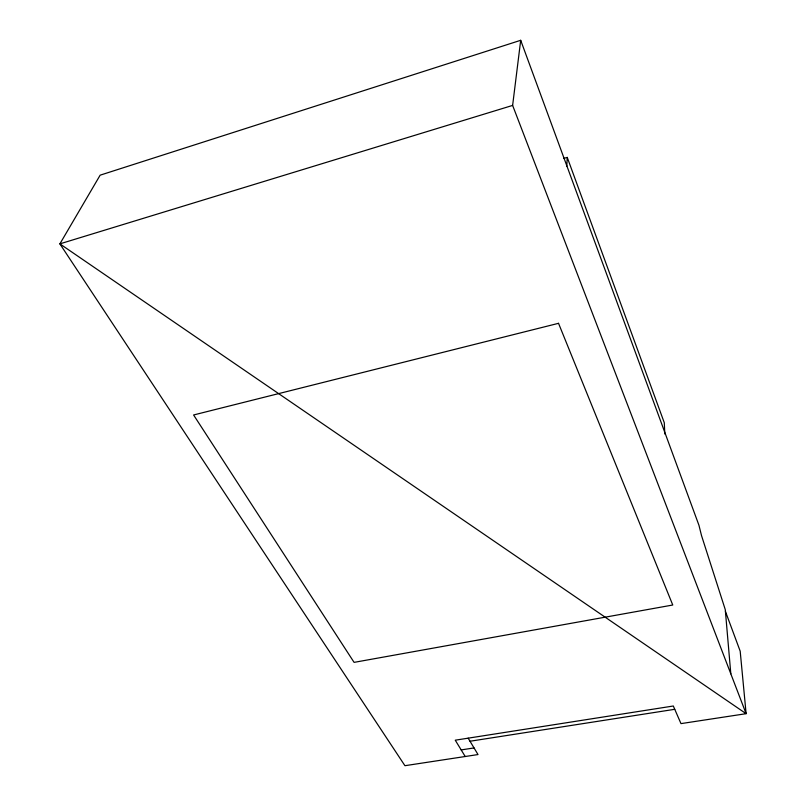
<?xml version="1.0" encoding="UTF-8"?>
<svg xmlns="http://www.w3.org/2000/svg" width="806" height="806" viewBox="0 0 806 806"><rect width="100%" height="100%" fill="white"/><g stroke="black" fill="none" stroke-linecap="round" stroke-linejoin="round"><path stroke-width="1.21" d="M566.789 166.117L567.243 157.402L563.616 158.45M465.213 756.512L455.249 740.19L673.312 706.006L680.979 723.617L746.114 713.683L512.626 105.415L520.696 40.3L100.146 175.174L59.886 243.865L404.934 765.7L478.008 754.557L468.175 738.165M512.626 105.415L59.886 243.865L746.114 713.683L740.19 651.198L725.43 611.411M470.019 741.238L674.753 709.31M461.183 749.912L474.029 747.928M520.696 40.3L698.953 525.29L701.512 535.557L725.269 609.628L730.82 673.836M567.243 157.402L664.295 422.757L664.809 434.001M558.528 323.317L193.591 414.979L354.086 662.371L672.758 605.014L558.528 323.317"/></g></svg>
